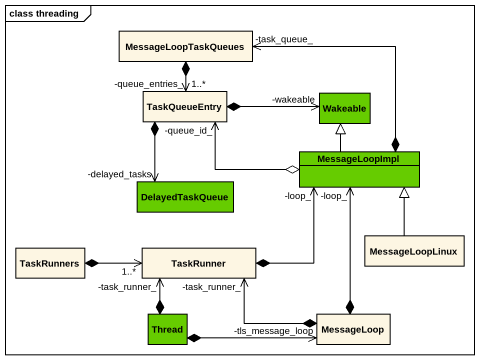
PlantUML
@startuml
mainframe class threading
hide circle
hide empty members
class MessageLoopTaskQueues
class TaskQueueEntry
class Wakeable #66CC00
class MessageLoopImpl #66CC00
class DelayedTaskQueue #66CC00
class TaskRunners
class TaskRunner
class MessageLoopLinux
class Thread #66CC00
class MessageLoop
MessageLoopTaskQueues *--> "-queue_entries_\n1..*" TaskQueueEntry
TaskQueueEntry *-right-> "-wakeable" Wakeable
TaskQueueEntry *--> "-delayed_tasks" DelayedTaskQueue
MessageLoopImpl *-up-> "-task_queue_" MessageLoopTaskQueues
MessageLoopImpl o-left-> "-queue_id_" TaskQueueEntry
MessageLoopImpl -up-|> Wakeable
TaskRunners *-right-> "1..*" TaskRunner
TaskRunner *-right-> "-loop_" MessageLoopImpl
MessageLoopLinux -up-|> MessageLoopImpl
Thread *-up-> "-task_runner_" TaskRunner
Thread *-right-> "-tls_message_loop" MessageLoop
MessageLoop *-up-> "-loop_" MessageLoopImpl
MessageLoop *-left-> "-task_runner_" TaskRunner
@enduml
